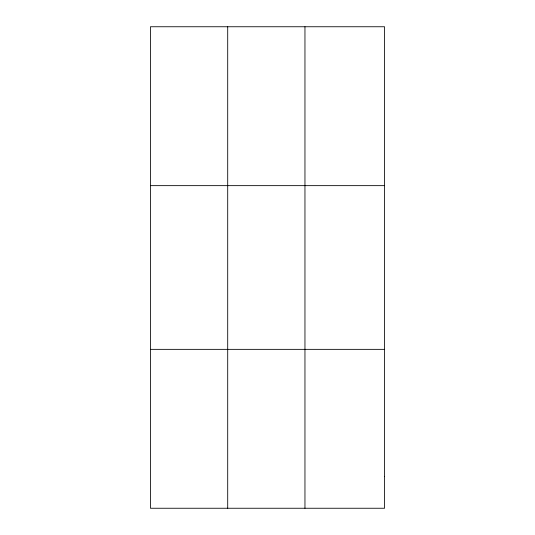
<?xml version="1.0" encoding="UTF-8"?>
<svg xmlns="http://www.w3.org/2000/svg" width="535" height="535" viewBox="0 0 535 535"><rect width="100%" height="100%" fill="white"/><g stroke="black" fill="none" stroke-linecap="round" stroke-linejoin="round"><path stroke-width="0.8" d="M227.703 508.25L227.703 26.75M304.957 508.25L304.957 26.75M150.449 185.645L384.551 185.645M150.449 349.355L384.551 349.355M384.551 476.471L384.551 508.25L150.449 508.25L150.449 26.75L384.551 26.75L384.551 476.471"/></g></svg>
